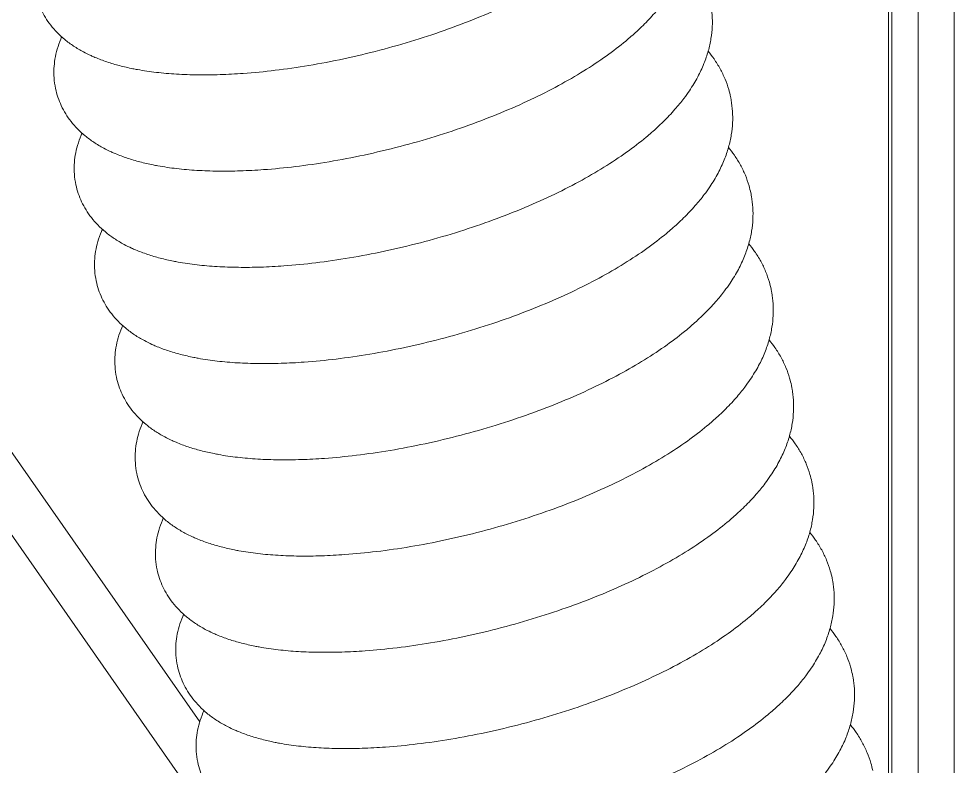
# Model space of a CAD drawing. Header units: millimetres. Extents: x 28932 to 35892, y -771 to 3945.
# Drawn here: x 34054.15 to 34076.34, y 2372.42 to 2390.15 of the extents above; entities that cross this region are included whole.
import ezdxf

# ---------------------------------------------------------------- set-up
doc = ezdxf.new("R2010")
doc.units = ezdxf.units.MM
doc.linetypes.add('K5LT_BASIC', pattern=[0])
doc.linetypes.add('K5LT_THIN', pattern=[0])
doc.layers.add('Системный слой (1)', color=7, linetype='Continuous', true_color=0x909090)

msp = doc.modelspace()

# ---------------------------------------------------------------- linework, layer by layer
at = {"layer": 'Системный слой (1)', "color": 5, "linetype": 'K5LT_BASIC', "lineweight": 20, "true_color": 0x0000ff}
for p, q in [((33965.606, 2506.35), (34058.444, 2373.479)), ((34074.78, 2370.408), (34074.78, 2413.572))]:
    msp.add_line(p, q, dxfattribs=at)
at = {"layer": 'Системный слой (1)', "color": 7, "linetype": 'K5LT_THIN', "lineweight": 5}
for p, q in [((34058.862, 2370.921), (33965.606, 2504.389)), ((34076.343, 2413.805), (34076.343, 2363.153)), ((34074.864, 2413.584), (34074.864, 2370.147)), ((34075.489, 2413.678), (34075.489, 2366.333))]:
    msp.add_line(p, q, dxfattribs=at)
at = {"layer": 'Системный слой (1)', "color": 5, "linetype": 'K5LT_BASIC', "lineweight": 20, "true_color": 0x0000ff}
for points, knots in [([(34054.542, 2390.778), (34054.557, 2390.708), (34054.576, 2390.638), (34054.621, 2390.502), (34054.648, 2390.436), (34054.71, 2390.305), (34054.744, 2390.241), (34054.821, 2390.116), (34054.864, 2390.055), (34054.958, 2389.935), (34055.009, 2389.877), (34055.119, 2389.764), (34055.179, 2389.709), (34055.309, 2389.601), (34055.38, 2389.549), (34055.528, 2389.451), (34055.605, 2389.405), (34055.744, 2389.331), (34055.804, 2389.301), (34055.895, 2389.26), (34055.926, 2389.246), (34056.05, 2389.194), (34056.145, 2389.158), (34056.34, 2389.093), (34056.44, 2389.063), (34056.645, 2389.01), (34056.75, 2388.986), (34056.893, 2388.957), (34056.929, 2388.951), (34057.111, 2388.918), (34057.261, 2388.896), (34057.57, 2388.86), (34057.729, 2388.846), (34058.057, 2388.826), (34058.225, 2388.82), (34058.57, 2388.816), (34058.746, 2388.818), (34059.106, 2388.83), (34059.29, 2388.84), (34059.724, 2388.871), (34059.976, 2388.895), (34060.495, 2388.958), (34060.761, 2388.996), (34061.306, 2389.087), (34061.583, 2389.14), (34062.146, 2389.261), (34062.431, 2389.329), (34062.993, 2389.476), (34063.27, 2389.555), (34063.815, 2389.723), (34064.082, 2389.812), (34064.602, 2390), (34064.856, 2390.097), (34065.347, 2390.301), (34065.585, 2390.406), (34066.042, 2390.622), (34066.261, 2390.733), (34066.679, 2390.959), (34066.879, 2391.074), (34067.255, 2391.307), (34067.433, 2391.425), (34067.765, 2391.662), (34067.921, 2391.781), (34068.157, 2391.978), (34068.244, 2392.054), (34068.379, 2392.178), (34068.429, 2392.225), (34068.575, 2392.369), (34068.667, 2392.466), (34068.829, 2392.651), (34068.9, 2392.738), (34069.011, 2392.886), (34069.054, 2392.946), (34069.167, 2393.114), (34069.233, 2393.223), (34069.348, 2393.437), (34069.397, 2393.542), (34069.48, 2393.748), (34069.514, 2393.849), (34069.57, 2394.048), (34069.592, 2394.145), (34069.623, 2394.337), (34069.633, 2394.432), (34069.642, 2394.618), (34069.642, 2394.709), (34069.631, 2394.889), (34069.62, 2394.978), (34069.6, 2395.093), (34069.595, 2395.119), (34069.589, 2395.146)], [0, 0, 0, 0, 1.967536, 1.967536, 3.951759, 3.951759, 5.982309, 5.982309, 8.092566, 8.092566, 10.321001, 10.321001, 12.712997, 12.712997, 15.321763, 15.321763, 18.049158, 18.049158, 20.062766, 20.062766, 21.067336, 21.067336, 24.083439, 24.083439, 27.09809, 27.09809, 30.112742, 30.112742, 31.116164, 31.116164, 35.133216, 35.133216, 39.14967, 39.14967, 43.165766, 43.165766, 47.181862, 47.181862, 51.197959, 51.197959, 56.492161, 56.492161, 61.905907, 61.905907, 67.433775, 67.433775, 73.062992, 73.062992, 78.582969, 78.582969, 84.00683, 84.00683, 89.33932, 89.33932, 94.578481, 94.578481, 99.715825, 99.715825, 104.735444, 104.735444, 109.612366, 109.612366, 114.311198, 114.311198, 117.196707, 117.196707, 118.954449, 118.954449, 122.469933, 122.469933, 125.488743, 125.488743, 127.515813, 127.515813, 131.05052, 131.05052, 134.294454, 134.294454, 137.289611, 137.289611, 140.085676, 140.085676, 142.73081, 142.73081, 145.270362, 145.270362, 147.745453, 147.745453, 148.499991, 148.499991, 148.499991, 148.499991]), ([(34055.024, 2388.495), (34055.039, 2388.425), (34055.058, 2388.356), (34055.103, 2388.22), (34055.13, 2388.153), (34055.191, 2388.023), (34055.226, 2387.959), (34055.303, 2387.833), (34055.346, 2387.772), (34055.439, 2387.653), (34055.49, 2387.595), (34055.601, 2387.481), (34055.661, 2387.426), (34055.791, 2387.319), (34055.862, 2387.267), (34056.009, 2387.169), (34056.087, 2387.123), (34056.226, 2387.049), (34056.286, 2387.019), (34056.377, 2386.977), (34056.408, 2386.964), (34056.532, 2386.911), (34056.627, 2386.876), (34056.822, 2386.811), (34056.922, 2386.781), (34057.127, 2386.728), (34057.232, 2386.704), (34057.375, 2386.675), (34057.411, 2386.668), (34057.593, 2386.635), (34057.743, 2386.613), (34058.052, 2386.577), (34058.211, 2386.564), (34058.539, 2386.544), (34058.707, 2386.538), (34059.051, 2386.534), (34059.228, 2386.536), (34059.588, 2386.548), (34059.772, 2386.557), (34060.206, 2386.589), (34060.458, 2386.613), (34060.977, 2386.675), (34061.243, 2386.714), (34061.787, 2386.805), (34062.065, 2386.858), (34062.628, 2386.979), (34062.913, 2387.046), (34063.475, 2387.193), (34063.752, 2387.272), (34064.296, 2387.441), (34064.563, 2387.53), (34065.084, 2387.717), (34065.337, 2387.815), (34065.829, 2388.018), (34066.066, 2388.123), (34066.523, 2388.34), (34066.743, 2388.45), (34067.161, 2388.677), (34067.361, 2388.792), (34067.737, 2389.025), (34067.915, 2389.143), (34068.247, 2389.38), (34068.402, 2389.499), (34068.639, 2389.696), (34068.726, 2389.772), (34068.861, 2389.896), (34068.911, 2389.943), (34069.056, 2390.087), (34069.149, 2390.184), (34069.31, 2390.369), (34069.381, 2390.456), (34069.493, 2390.604), (34069.536, 2390.664), (34069.649, 2390.831), (34069.715, 2390.94), (34069.829, 2391.155), (34069.879, 2391.26), (34069.962, 2391.466), (34069.996, 2391.567), (34070.052, 2391.766), (34070.074, 2391.863), (34070.105, 2392.055), (34070.115, 2392.149), (34070.124, 2392.335), (34070.124, 2392.427), (34070.113, 2392.607), (34070.102, 2392.696), (34070.082, 2392.81), (34070.077, 2392.837), (34070.071, 2392.864)], [0, 0, 0, 0, 1.967536, 1.967536, 3.951759, 3.951759, 5.982309, 5.982309, 8.092566, 8.092566, 10.321001, 10.321001, 12.712997, 12.712997, 15.321763, 15.321763, 18.049158, 18.049158, 20.062766, 20.062766, 21.067336, 21.067336, 24.083439, 24.083439, 27.09809, 27.09809, 30.112742, 30.112742, 31.116164, 31.116164, 35.133216, 35.133216, 39.14967, 39.14967, 43.165766, 43.165766, 47.181862, 47.181862, 51.197959, 51.197959, 56.492161, 56.492161, 61.905907, 61.905907, 67.433775, 67.433775, 73.062992, 73.062992, 78.582969, 78.582969, 84.00683, 84.00683, 89.33932, 89.33932, 94.578481, 94.578481, 99.715825, 99.715825, 104.735444, 104.735444, 109.612366, 109.612366, 114.311198, 114.311198, 117.196707, 117.196707, 118.954449, 118.954449, 122.469933, 122.469933, 125.488743, 125.488743, 127.515813, 127.515813, 131.05052, 131.05052, 134.294454, 134.294454, 137.289611, 137.289611, 140.085676, 140.085676, 142.73081, 142.73081, 145.270362, 145.270362, 147.745453, 147.745453, 148.499991, 148.499991, 148.499991, 148.499991]), ([(34055.506, 2386.213), (34055.521, 2386.143), (34055.539, 2386.074), (34055.585, 2385.938), (34055.612, 2385.871), (34055.673, 2385.74), (34055.708, 2385.676), (34055.785, 2385.551), (34055.828, 2385.49), (34055.921, 2385.371), (34055.972, 2385.313), (34056.083, 2385.199), (34056.143, 2385.144), (34056.273, 2385.037), (34056.343, 2384.985), (34056.491, 2384.887), (34056.569, 2384.841), (34056.708, 2384.766), (34056.768, 2384.737), (34056.859, 2384.695), (34056.89, 2384.682), (34057.014, 2384.629), (34057.109, 2384.594), (34057.304, 2384.528), (34057.404, 2384.499), (34057.608, 2384.445), (34057.713, 2384.421), (34057.857, 2384.393), (34057.893, 2384.386), (34058.074, 2384.353), (34058.224, 2384.331), (34058.534, 2384.295), (34058.693, 2384.281), (34059.02, 2384.262), (34059.189, 2384.256), (34059.533, 2384.252), (34059.71, 2384.254), (34060.07, 2384.265), (34060.254, 2384.275), (34060.688, 2384.306), (34060.94, 2384.331), (34061.458, 2384.393), (34061.725, 2384.432), (34062.269, 2384.523), (34062.547, 2384.576), (34063.11, 2384.696), (34063.395, 2384.764), (34063.957, 2384.911), (34064.234, 2384.99), (34064.778, 2385.159), (34065.045, 2385.248), (34065.566, 2385.435), (34065.819, 2385.533), (34066.31, 2385.736), (34066.548, 2385.841), (34067.005, 2386.057), (34067.225, 2386.168), (34067.643, 2386.394), (34067.842, 2386.51), (34068.219, 2386.743), (34068.397, 2386.861), (34068.729, 2387.098), (34068.884, 2387.217), (34069.121, 2387.414), (34069.208, 2387.49), (34069.343, 2387.614), (34069.393, 2387.661), (34069.538, 2387.804), (34069.63, 2387.902), (34069.792, 2388.087), (34069.863, 2388.173), (34069.975, 2388.321), (34070.018, 2388.382), (34070.131, 2388.549), (34070.197, 2388.658), (34070.311, 2388.872), (34070.361, 2388.977), (34070.443, 2389.184), (34070.478, 2389.285), (34070.534, 2389.483), (34070.555, 2389.581), (34070.587, 2389.773), (34070.597, 2389.867), (34070.606, 2390.053), (34070.606, 2390.144), (34070.594, 2390.325), (34070.584, 2390.413), (34070.564, 2390.528), (34070.559, 2390.555), (34070.553, 2390.582)], [0, 0, 0, 0, 1.967536, 1.967536, 3.951759, 3.951759, 5.982309, 5.982309, 8.092566, 8.092566, 10.321001, 10.321001, 12.712997, 12.712997, 15.321763, 15.321763, 18.049158, 18.049158, 20.062766, 20.062766, 21.067336, 21.067336, 24.083439, 24.083439, 27.09809, 27.09809, 30.112742, 30.112742, 31.116164, 31.116164, 35.133216, 35.133216, 39.14967, 39.14967, 43.165766, 43.165766, 47.181862, 47.181862, 51.197959, 51.197959, 56.492161, 56.492161, 61.905907, 61.905907, 67.433775, 67.433775, 73.062992, 73.062992, 78.582969, 78.582969, 84.00683, 84.00683, 89.33932, 89.33932, 94.578481, 94.578481, 99.715825, 99.715825, 104.735444, 104.735444, 109.612366, 109.612366, 114.311198, 114.311198, 117.196707, 117.196707, 118.954449, 118.954449, 122.469933, 122.469933, 125.488743, 125.488743, 127.515813, 127.515813, 131.05052, 131.05052, 134.294454, 134.294454, 137.289611, 137.289611, 140.085676, 140.085676, 142.73081, 142.73081, 145.270362, 145.270362, 147.745453, 147.745453, 148.499991, 148.499991, 148.499991, 148.499991]), ([(34055.171, 2389.718), (34055.163, 2389.702), (34055.156, 2389.685), (34055.116, 2389.591), (34055.087, 2389.511), (34055.041, 2389.352), (34055.023, 2389.274), (34054.998, 2389.12), (34054.99, 2389.044), (34054.983, 2388.894), (34054.983, 2388.821), (34054.995, 2388.662), (34055.006, 2388.578), (34055.024, 2388.495)], [113.028104, 113.028104, 113.028104, 113.028104, 113.563942, 113.563942, 116.035471, 116.035471, 118.309802, 118.309802, 120.445349, 120.445349, 122.488855, 122.488855, 124.819538, 124.819538, 124.819538, 124.819538]), ([(34071.035, 2388.299), (34071.023, 2388.357), (34071.008, 2388.414), (34070.967, 2388.555), (34070.938, 2388.639), (34070.87, 2388.803), (34070.832, 2388.884), (34070.744, 2389.043), (34070.696, 2389.121), (34070.6, 2389.259), (34070.553, 2389.32), (34070.505, 2389.379)], [0, 0, 0, 0, 1.631874, 1.631874, 4.079684, 4.079684, 6.571743, 6.571743, 9.139774, 9.139774, 11.287901, 11.287901, 11.287901, 11.287901]), ([(34055.988, 2383.931), (34056.002, 2383.861), (34056.021, 2383.792), (34056.067, 2383.656), (34056.094, 2383.589), (34056.155, 2383.458), (34056.19, 2383.394), (34056.267, 2383.269), (34056.31, 2383.208), (34056.403, 2383.088), (34056.454, 2383.03), (34056.565, 2382.917), (34056.625, 2382.862), (34056.755, 2382.754), (34056.825, 2382.703), (34056.973, 2382.604), (34057.051, 2382.558), (34057.19, 2382.484), (34057.249, 2382.455), (34057.341, 2382.413), (34057.372, 2382.399), (34057.495, 2382.347), (34057.59, 2382.311), (34057.786, 2382.246), (34057.885, 2382.217), (34058.09, 2382.163), (34058.195, 2382.139), (34058.338, 2382.111), (34058.374, 2382.104), (34058.556, 2382.071), (34058.706, 2382.049), (34059.016, 2382.013), (34059.175, 2381.999), (34059.502, 2381.979), (34059.67, 2381.974), (34060.015, 2381.97), (34060.191, 2381.972), (34060.552, 2381.983), (34060.736, 2381.993), (34061.169, 2382.024), (34061.422, 2382.048), (34061.94, 2382.111), (34062.207, 2382.149), (34062.751, 2382.241), (34063.029, 2382.294), (34063.591, 2382.414), (34063.876, 2382.482), (34064.438, 2382.629), (34064.716, 2382.708), (34065.26, 2382.876), (34065.527, 2382.966), (34066.047, 2383.153), (34066.301, 2383.251), (34066.792, 2383.454), (34067.03, 2383.559), (34067.487, 2383.775), (34067.706, 2383.886), (34068.125, 2384.112), (34068.324, 2384.227), (34068.701, 2384.46), (34068.879, 2384.578), (34069.211, 2384.816), (34069.366, 2384.935), (34069.603, 2385.131), (34069.69, 2385.207), (34069.825, 2385.331), (34069.874, 2385.379), (34070.02, 2385.522), (34070.112, 2385.619), (34070.274, 2385.804), (34070.345, 2385.891), (34070.457, 2386.039), (34070.5, 2386.099), (34070.613, 2386.267), (34070.679, 2386.376), (34070.793, 2386.59), (34070.842, 2386.695), (34070.925, 2386.901), (34070.96, 2387.002), (34071.015, 2387.201), (34071.037, 2387.299), (34071.068, 2387.491), (34071.079, 2387.585), (34071.088, 2387.771), (34071.087, 2387.862), (34071.076, 2388.042), (34071.066, 2388.131), (34071.046, 2388.246), (34071.04, 2388.273), (34071.035, 2388.299)], [0, 0, 0, 0, 1.967536, 1.967536, 3.951759, 3.951759, 5.982309, 5.982309, 8.092566, 8.092566, 10.321001, 10.321001, 12.712997, 12.712997, 15.321763, 15.321763, 18.049158, 18.049158, 20.062766, 20.062766, 21.067336, 21.067336, 24.083439, 24.083439, 27.09809, 27.09809, 30.112742, 30.112742, 31.116164, 31.116164, 35.133216, 35.133216, 39.14967, 39.14967, 43.165766, 43.165766, 47.181862, 47.181862, 51.197959, 51.197959, 56.492161, 56.492161, 61.905907, 61.905907, 67.433775, 67.433775, 73.062992, 73.062992, 78.582969, 78.582969, 84.00683, 84.00683, 89.33932, 89.33932, 94.578481, 94.578481, 99.715825, 99.715825, 104.735444, 104.735444, 109.612366, 109.612366, 114.311198, 114.311198, 117.196707, 117.196707, 118.954449, 118.954449, 122.469933, 122.469933, 125.488743, 125.488743, 127.515813, 127.515813, 131.05052, 131.05052, 134.294454, 134.294454, 137.289611, 137.289611, 140.085676, 140.085676, 142.73081, 142.73081, 145.270362, 145.270362, 147.745453, 147.745453, 148.499991, 148.499991, 148.499991, 148.499991]), ([(34055.652, 2387.436), (34055.645, 2387.419), (34055.638, 2387.403), (34055.598, 2387.308), (34055.569, 2387.228), (34055.523, 2387.07), (34055.505, 2386.992), (34055.48, 2386.838), (34055.471, 2386.762), (34055.464, 2386.612), (34055.465, 2386.538), (34055.477, 2386.38), (34055.488, 2386.296), (34055.506, 2386.213)], [113.028104, 113.028104, 113.028104, 113.028104, 113.563942, 113.563942, 116.035471, 116.035471, 118.309802, 118.309802, 120.445349, 120.445349, 122.488855, 122.488855, 124.819538, 124.819538, 124.819538, 124.819538]), ([(34071.517, 2386.017), (34071.504, 2386.075), (34071.49, 2386.132), (34071.449, 2386.273), (34071.42, 2386.356), (34071.352, 2386.521), (34071.313, 2386.601), (34071.226, 2386.761), (34071.178, 2386.839), (34071.082, 2386.977), (34071.035, 2387.038), (34070.986, 2387.097)], [0, 0, 0, 0, 1.631874, 1.631874, 4.079684, 4.079684, 6.571743, 6.571743, 9.139774, 9.139774, 11.287901, 11.287901, 11.287901, 11.287901]), ([(34056.469, 2381.648), (34056.484, 2381.578), (34056.503, 2381.509), (34056.549, 2381.373), (34056.575, 2381.307), (34056.637, 2381.176), (34056.672, 2381.112), (34056.749, 2380.987), (34056.791, 2380.925), (34056.885, 2380.806), (34056.936, 2380.748), (34057.046, 2380.635), (34057.107, 2380.58), (34057.237, 2380.472), (34057.307, 2380.42), (34057.455, 2380.322), (34057.533, 2380.276), (34057.671, 2380.202), (34057.731, 2380.172), (34057.823, 2380.131), (34057.853, 2380.117), (34057.977, 2380.065), (34058.072, 2380.029), (34058.267, 2379.964), (34058.367, 2379.934), (34058.572, 2379.881), (34058.677, 2379.857), (34058.82, 2379.828), (34058.856, 2379.821), (34059.038, 2379.788), (34059.188, 2379.766), (34059.497, 2379.731), (34059.657, 2379.717), (34059.984, 2379.697), (34060.152, 2379.691), (34060.497, 2379.687), (34060.673, 2379.689), (34061.034, 2379.701), (34061.218, 2379.71), (34061.651, 2379.742), (34061.903, 2379.766), (34062.422, 2379.829), (34062.689, 2379.867), (34063.233, 2379.958), (34063.511, 2380.011), (34064.073, 2380.132), (34064.358, 2380.2), (34064.92, 2380.347), (34065.198, 2380.426), (34065.742, 2380.594), (34066.009, 2380.683), (34066.529, 2380.871), (34066.783, 2380.968), (34067.274, 2381.171), (34067.512, 2381.277), (34067.969, 2381.493), (34068.188, 2381.604), (34068.607, 2381.83), (34068.806, 2381.945), (34069.183, 2382.178), (34069.36, 2382.296), (34069.693, 2382.533), (34069.848, 2382.652), (34070.085, 2382.849), (34070.172, 2382.925), (34070.306, 2383.049), (34070.356, 2383.096), (34070.502, 2383.24), (34070.594, 2383.337), (34070.756, 2383.522), (34070.827, 2383.609), (34070.939, 2383.757), (34070.982, 2383.817), (34071.095, 2383.985), (34071.161, 2384.094), (34071.275, 2384.308), (34071.324, 2384.413), (34071.407, 2384.619), (34071.442, 2384.72), (34071.497, 2384.919), (34071.519, 2385.016), (34071.55, 2385.208), (34071.56, 2385.303), (34071.57, 2385.488), (34071.569, 2385.58), (34071.558, 2385.76), (34071.547, 2385.849), (34071.527, 2385.964), (34071.522, 2385.99), (34071.517, 2386.017)], [0, 0, 0, 0, 1.967536, 1.967536, 3.951759, 3.951759, 5.982309, 5.982309, 8.092566, 8.092566, 10.321001, 10.321001, 12.712997, 12.712997, 15.321763, 15.321763, 18.049158, 18.049158, 20.062766, 20.062766, 21.067336, 21.067336, 24.083439, 24.083439, 27.09809, 27.09809, 30.112742, 30.112742, 31.116164, 31.116164, 35.133216, 35.133216, 39.14967, 39.14967, 43.165766, 43.165766, 47.181862, 47.181862, 51.197959, 51.197959, 56.492161, 56.492161, 61.905907, 61.905907, 67.433775, 67.433775, 73.062992, 73.062992, 78.582969, 78.582969, 84.00683, 84.00683, 89.33932, 89.33932, 94.578481, 94.578481, 99.715825, 99.715825, 104.735444, 104.735444, 109.612366, 109.612366, 114.311198, 114.311198, 117.196707, 117.196707, 118.954449, 118.954449, 122.469933, 122.469933, 125.488743, 125.488743, 127.515813, 127.515813, 131.05052, 131.05052, 134.294454, 134.294454, 137.289611, 137.289611, 140.085676, 140.085676, 142.73081, 142.73081, 145.270362, 145.270362, 147.745453, 147.745453, 148.499991, 148.499991, 148.499991, 148.499991]), ([(34056.134, 2385.154), (34056.127, 2385.137), (34056.119, 2385.12), (34056.08, 2385.026), (34056.051, 2384.946), (34056.005, 2384.788), (34055.987, 2384.71), (34055.961, 2384.556), (34055.953, 2384.48), (34055.946, 2384.33), (34055.947, 2384.256), (34055.958, 2384.098), (34055.97, 2384.014), (34055.988, 2383.931)], [113.028104, 113.028104, 113.028104, 113.028104, 113.563942, 113.563942, 116.035471, 116.035471, 118.309802, 118.309802, 120.445349, 120.445349, 122.488855, 122.488855, 124.819538, 124.819538, 124.819538, 124.819538]), ([(34071.998, 2383.735), (34071.986, 2383.792), (34071.972, 2383.849), (34071.931, 2383.991), (34071.902, 2384.074), (34071.834, 2384.238), (34071.795, 2384.319), (34071.708, 2384.478), (34071.66, 2384.557), (34071.563, 2384.695), (34071.517, 2384.756), (34071.468, 2384.815)], [0, 0, 0, 0, 1.631874, 1.631874, 4.079684, 4.079684, 6.571743, 6.571743, 9.139774, 9.139774, 11.287901, 11.287901, 11.287901, 11.287901]), ([(34056.951, 2379.366), (34056.966, 2379.296), (34056.985, 2379.227), (34057.03, 2379.091), (34057.057, 2379.024), (34057.119, 2378.894), (34057.153, 2378.83), (34057.23, 2378.704), (34057.273, 2378.643), (34057.367, 2378.524), (34057.418, 2378.466), (34057.528, 2378.352), (34057.588, 2378.297), (34057.718, 2378.19), (34057.789, 2378.138), (34057.937, 2378.04), (34058.014, 2377.994), (34058.153, 2377.92), (34058.213, 2377.89), (34058.304, 2377.848), (34058.335, 2377.835), (34058.459, 2377.782), (34058.554, 2377.747), (34058.749, 2377.682), (34058.849, 2377.652), (34059.054, 2377.599), (34059.159, 2377.575), (34059.302, 2377.546), (34059.338, 2377.539), (34059.52, 2377.506), (34059.67, 2377.484), (34059.979, 2377.448), (34060.138, 2377.435), (34060.466, 2377.415), (34060.634, 2377.409), (34060.979, 2377.405), (34061.155, 2377.407), (34061.515, 2377.419), (34061.699, 2377.428), (34062.133, 2377.459), (34062.385, 2377.484), (34062.904, 2377.546), (34063.17, 2377.585), (34063.715, 2377.676), (34063.992, 2377.729), (34064.555, 2377.85), (34064.84, 2377.917), (34065.402, 2378.064), (34065.679, 2378.143), (34066.224, 2378.312), (34066.491, 2378.401), (34067.011, 2378.588), (34067.265, 2378.686), (34067.756, 2378.889), (34067.994, 2378.994), (34068.45, 2379.21), (34068.67, 2379.321), (34069.088, 2379.548), (34069.288, 2379.663), (34069.664, 2379.896), (34069.842, 2380.014), (34070.174, 2380.251), (34070.33, 2380.37), (34070.566, 2380.567), (34070.653, 2380.643), (34070.788, 2380.767), (34070.838, 2380.814), (34070.984, 2380.958), (34071.076, 2381.055), (34071.238, 2381.24), (34071.309, 2381.327), (34071.42, 2381.475), (34071.463, 2381.535), (34071.576, 2381.702), (34071.642, 2381.811), (34071.757, 2382.026), (34071.806, 2382.131), (34071.889, 2382.337), (34071.923, 2382.438), (34071.979, 2382.636), (34072.001, 2382.734), (34072.032, 2382.926), (34072.042, 2383.02), (34072.051, 2383.206), (34072.051, 2383.298), (34072.04, 2383.478), (34072.029, 2383.567), (34072.009, 2383.681), (34072.004, 2383.708), (34071.998, 2383.735)], [0, 0, 0, 0, 1.967536, 1.967536, 3.951759, 3.951759, 5.982309, 5.982309, 8.092566, 8.092566, 10.321001, 10.321001, 12.712997, 12.712997, 15.321763, 15.321763, 18.049158, 18.049158, 20.062766, 20.062766, 21.067336, 21.067336, 24.083439, 24.083439, 27.09809, 27.09809, 30.112742, 30.112742, 31.116164, 31.116164, 35.133216, 35.133216, 39.14967, 39.14967, 43.165766, 43.165766, 47.181862, 47.181862, 51.197959, 51.197959, 56.492161, 56.492161, 61.905907, 61.905907, 67.433775, 67.433775, 73.062992, 73.062992, 78.582969, 78.582969, 84.00683, 84.00683, 89.33932, 89.33932, 94.578481, 94.578481, 99.715825, 99.715825, 104.735444, 104.735444, 109.612366, 109.612366, 114.311198, 114.311198, 117.196707, 117.196707, 118.954449, 118.954449, 122.469933, 122.469933, 125.488743, 125.488743, 127.515813, 127.515813, 131.05052, 131.05052, 134.294454, 134.294454, 137.289611, 137.289611, 140.085676, 140.085676, 142.73081, 142.73081, 145.270362, 145.270362, 147.745453, 147.745453, 148.499991, 148.499991, 148.499991, 148.499991]), ([(34056.616, 2382.871), (34056.609, 2382.855), (34056.601, 2382.838), (34056.561, 2382.744), (34056.533, 2382.664), (34056.487, 2382.505), (34056.469, 2382.427), (34056.443, 2382.273), (34056.435, 2382.198), (34056.428, 2382.048), (34056.429, 2381.974), (34056.44, 2381.816), (34056.452, 2381.731), (34056.469, 2381.648)], [113.028104, 113.028104, 113.028104, 113.028104, 113.563942, 113.563942, 116.035471, 116.035471, 118.309802, 118.309802, 120.445349, 120.445349, 122.488855, 122.488855, 124.819538, 124.819538, 124.819538, 124.819538]), ([(34072.48, 2381.452), (34072.468, 2381.51), (34072.454, 2381.567), (34072.413, 2381.708), (34072.384, 2381.792), (34072.316, 2381.956), (34072.277, 2382.037), (34072.19, 2382.196), (34072.141, 2382.274), (34072.045, 2382.413), (34071.999, 2382.474), (34071.95, 2382.533)], [0, 0, 0, 0, 1.631874, 1.631874, 4.079684, 4.079684, 6.571743, 6.571743, 9.139774, 9.139774, 11.287901, 11.287901, 11.287901, 11.287901]), ([(34057.433, 2377.084), (34057.448, 2377.014), (34057.467, 2376.945), (34057.512, 2376.809), (34057.539, 2376.742), (34057.6, 2376.611), (34057.635, 2376.547), (34057.712, 2376.422), (34057.755, 2376.361), (34057.848, 2376.241), (34057.899, 2376.183), (34058.01, 2376.07), (34058.07, 2376.015), (34058.2, 2375.908), (34058.271, 2375.856), (34058.418, 2375.758), (34058.496, 2375.711), (34058.635, 2375.637), (34058.695, 2375.608), (34058.786, 2375.566), (34058.817, 2375.553), (34058.941, 2375.5), (34059.036, 2375.464), (34059.231, 2375.399), (34059.331, 2375.37), (34059.536, 2375.316), (34059.641, 2375.292), (34059.784, 2375.264), (34059.82, 2375.257), (34060.002, 2375.224), (34060.152, 2375.202), (34060.461, 2375.166), (34060.62, 2375.152), (34060.948, 2375.133), (34061.116, 2375.127), (34061.46, 2375.123), (34061.637, 2375.125), (34061.997, 2375.136), (34062.181, 2375.146), (34062.615, 2375.177), (34062.867, 2375.202), (34063.386, 2375.264), (34063.652, 2375.303), (34064.196, 2375.394), (34064.474, 2375.447), (34065.037, 2375.567), (34065.322, 2375.635), (34065.884, 2375.782), (34066.161, 2375.861), (34066.705, 2376.03), (34066.972, 2376.119), (34067.493, 2376.306), (34067.746, 2376.404), (34068.238, 2376.607), (34068.475, 2376.712), (34068.932, 2376.928), (34069.152, 2377.039), (34069.57, 2377.265), (34069.77, 2377.38), (34070.146, 2377.614), (34070.324, 2377.732), (34070.656, 2377.969), (34070.811, 2378.088), (34071.048, 2378.285), (34071.135, 2378.36), (34071.27, 2378.484), (34071.32, 2378.532), (34071.465, 2378.675), (34071.558, 2378.773), (34071.719, 2378.957), (34071.79, 2379.044), (34071.902, 2379.192), (34071.945, 2379.253), (34072.058, 2379.42), (34072.124, 2379.529), (34072.238, 2379.743), (34072.288, 2379.848), (34072.371, 2380.054), (34072.405, 2380.155), (34072.461, 2380.354), (34072.483, 2380.452), (34072.514, 2380.644), (34072.524, 2380.738), (34072.533, 2380.924), (34072.533, 2381.015), (34072.522, 2381.196), (34072.511, 2381.284), (34072.491, 2381.399), (34072.486, 2381.426), (34072.48, 2381.452)], [0, 0, 0, 0, 1.967536, 1.967536, 3.951759, 3.951759, 5.982309, 5.982309, 8.092566, 8.092566, 10.321001, 10.321001, 12.712997, 12.712997, 15.321763, 15.321763, 18.049158, 18.049158, 20.062766, 20.062766, 21.067336, 21.067336, 24.083439, 24.083439, 27.09809, 27.09809, 30.112742, 30.112742, 31.116164, 31.116164, 35.133216, 35.133216, 39.14967, 39.14967, 43.165766, 43.165766, 47.181862, 47.181862, 51.197959, 51.197959, 56.492161, 56.492161, 61.905907, 61.905907, 67.433775, 67.433775, 73.062992, 73.062992, 78.582969, 78.582969, 84.00683, 84.00683, 89.33932, 89.33932, 94.578481, 94.578481, 99.715825, 99.715825, 104.735444, 104.735444, 109.612366, 109.612366, 114.311198, 114.311198, 117.196707, 117.196707, 118.954449, 118.954449, 122.469933, 122.469933, 125.488743, 125.488743, 127.515813, 127.515813, 131.05052, 131.05052, 134.294454, 134.294454, 137.289611, 137.289611, 140.085676, 140.085676, 142.73081, 142.73081, 145.270362, 145.270362, 147.745453, 147.745453, 148.499991, 148.499991, 148.499991, 148.499991]), ([(34057.098, 2380.589), (34057.09, 2380.573), (34057.083, 2380.556), (34057.043, 2380.462), (34057.014, 2380.381), (34056.968, 2380.223), (34056.95, 2380.145), (34056.925, 2379.991), (34056.917, 2379.915), (34056.91, 2379.765), (34056.911, 2379.691), (34056.922, 2379.533), (34056.934, 2379.449), (34056.951, 2379.366)], [113.028104, 113.028104, 113.028104, 113.028104, 113.563942, 113.563942, 116.035471, 116.035471, 118.309802, 118.309802, 120.445349, 120.445349, 122.488855, 122.488855, 124.819538, 124.819538, 124.819538, 124.819538]), ([(34072.962, 2379.17), (34072.95, 2379.228), (34072.936, 2379.285), (34072.895, 2379.426), (34072.865, 2379.51), (34072.797, 2379.674), (34072.759, 2379.755), (34072.672, 2379.914), (34072.623, 2379.992), (34072.527, 2380.13), (34072.481, 2380.191), (34072.432, 2380.25)], [0, 0, 0, 0, 1.631874, 1.631874, 4.079684, 4.079684, 6.571743, 6.571743, 9.139774, 9.139774, 11.287901, 11.287901, 11.287901, 11.287901]), ([(34057.915, 2374.802), (34057.93, 2374.732), (34057.948, 2374.662), (34057.994, 2374.527), (34058.021, 2374.46), (34058.082, 2374.329), (34058.117, 2374.265), (34058.194, 2374.14), (34058.237, 2374.079), (34058.33, 2373.959), (34058.381, 2373.901), (34058.492, 2373.788), (34058.552, 2373.733), (34058.682, 2373.625), (34058.752, 2373.574), (34058.9, 2373.475), (34058.978, 2373.429), (34059.117, 2373.355), (34059.177, 2373.325), (34059.268, 2373.284), (34059.299, 2373.27), (34059.423, 2373.218), (34059.518, 2373.182), (34059.713, 2373.117), (34059.813, 2373.088), (34060.017, 2373.034), (34060.122, 2373.01), (34060.266, 2372.982), (34060.302, 2372.975), (34060.483, 2372.942), (34060.633, 2372.92), (34060.943, 2372.884), (34061.102, 2372.87), (34061.429, 2372.85), (34061.598, 2372.844), (34061.942, 2372.841), (34062.119, 2372.842), (34062.479, 2372.854), (34062.663, 2372.864), (34063.097, 2372.895), (34063.349, 2372.919), (34063.867, 2372.982), (34064.134, 2373.02), (34064.678, 2373.112), (34064.956, 2373.165), (34065.519, 2373.285), (34065.803, 2373.353), (34066.366, 2373.5), (34066.643, 2373.579), (34067.187, 2373.747), (34067.454, 2373.837), (34067.975, 2374.024), (34068.228, 2374.122), (34068.719, 2374.325), (34068.957, 2374.43), (34069.414, 2374.646), (34069.634, 2374.757), (34070.052, 2374.983), (34070.251, 2375.098), (34070.628, 2375.331), (34070.806, 2375.449), (34071.138, 2375.686), (34071.293, 2375.806), (34071.53, 2376.002), (34071.617, 2376.078), (34071.752, 2376.202), (34071.802, 2376.25), (34071.947, 2376.393), (34072.039, 2376.49), (34072.201, 2376.675), (34072.272, 2376.762), (34072.384, 2376.91), (34072.427, 2376.97), (34072.54, 2377.138), (34072.606, 2377.247), (34072.72, 2377.461), (34072.77, 2377.566), (34072.852, 2377.772), (34072.887, 2377.873), (34072.943, 2378.072), (34072.964, 2378.169), (34072.996, 2378.361), (34073.006, 2378.456), (34073.015, 2378.642), (34073.015, 2378.733), (34073.003, 2378.913), (34072.993, 2379.002), (34072.973, 2379.117), (34072.968, 2379.144), (34072.962, 2379.17)], [0, 0, 0, 0, 1.967536, 1.967536, 3.951759, 3.951759, 5.982309, 5.982309, 8.092566, 8.092566, 10.321001, 10.321001, 12.712997, 12.712997, 15.321763, 15.321763, 18.049158, 18.049158, 20.062766, 20.062766, 21.067336, 21.067336, 24.083439, 24.083439, 27.09809, 27.09809, 30.112742, 30.112742, 31.116164, 31.116164, 35.133216, 35.133216, 39.14967, 39.14967, 43.165766, 43.165766, 47.181862, 47.181862, 51.197959, 51.197959, 56.492161, 56.492161, 61.905907, 61.905907, 67.433775, 67.433775, 73.062992, 73.062992, 78.582969, 78.582969, 84.00683, 84.00683, 89.33932, 89.33932, 94.578481, 94.578481, 99.715825, 99.715825, 104.735444, 104.735444, 109.612366, 109.612366, 114.311198, 114.311198, 117.196707, 117.196707, 118.954449, 118.954449, 122.469933, 122.469933, 125.488743, 125.488743, 127.515813, 127.515813, 131.05052, 131.05052, 134.294454, 134.294454, 137.289611, 137.289611, 140.085676, 140.085676, 142.73081, 142.73081, 145.270362, 145.270362, 147.745453, 147.745453, 148.499991, 148.499991, 148.499991, 148.499991]), ([(34057.58, 2378.307), (34057.572, 2378.29), (34057.565, 2378.274), (34057.525, 2378.179), (34057.496, 2378.099), (34057.45, 2377.941), (34057.432, 2377.863), (34057.407, 2377.709), (34057.399, 2377.633), (34057.392, 2377.483), (34057.392, 2377.409), (34057.404, 2377.251), (34057.415, 2377.167), (34057.433, 2377.084)], [113.028104, 113.028104, 113.028104, 113.028104, 113.563942, 113.563942, 116.035471, 116.035471, 118.309802, 118.309802, 120.445349, 120.445349, 122.488855, 122.488855, 124.819538, 124.819538, 124.819538, 124.819538]), ([(34073.444, 2376.888), (34073.432, 2376.946), (34073.417, 2377.003), (34073.376, 2377.144), (34073.347, 2377.227), (34073.279, 2377.392), (34073.241, 2377.472), (34073.153, 2377.632), (34073.105, 2377.71), (34073.009, 2377.848), (34072.962, 2377.909), (34072.914, 2377.968)], [0, 0, 0, 0, 1.631874, 1.631874, 4.079684, 4.079684, 6.571743, 6.571743, 9.139774, 9.139774, 11.287901, 11.287901, 11.287901, 11.287901]), ([(34058.397, 2372.519), (34058.411, 2372.449), (34058.43, 2372.38), (34058.476, 2372.244), (34058.503, 2372.178), (34058.564, 2372.047), (34058.599, 2371.983), (34058.676, 2371.857), (34058.719, 2371.796), (34058.812, 2371.677), (34058.863, 2371.619), (34058.974, 2371.505), (34059.034, 2371.45), (34059.164, 2371.343), (34059.234, 2371.291), (34059.382, 2371.193), (34059.46, 2371.147), (34059.599, 2371.073), (34059.658, 2371.043), (34059.75, 2371.001), (34059.781, 2370.988), (34059.904, 2370.936), (34059.999, 2370.9), (34060.195, 2370.835), (34060.294, 2370.805), (34060.499, 2370.752), (34060.604, 2370.728), (34060.747, 2370.699), (34060.783, 2370.692), (34060.965, 2370.659), (34061.115, 2370.637), (34061.425, 2370.602), (34061.584, 2370.588), (34061.911, 2370.568), (34062.079, 2370.562), (34062.424, 2370.558), (34062.6, 2370.56), (34062.961, 2370.572), (34063.145, 2370.581), (34063.578, 2370.613), (34063.831, 2370.637), (34064.349, 2370.7), (34064.616, 2370.738), (34065.16, 2370.829), (34065.438, 2370.882), (34066, 2371.003), (34066.285, 2371.07), (34066.847, 2371.218), (34067.125, 2371.297), (34067.669, 2371.465), (34067.936, 2371.554), (34068.456, 2371.741), (34068.71, 2371.839), (34069.201, 2372.042), (34069.439, 2372.147), (34069.896, 2372.364), (34070.115, 2372.475), (34070.534, 2372.701), (34070.733, 2372.816), (34071.11, 2373.049), (34071.288, 2373.167), (34071.62, 2373.404), (34071.775, 2373.523), (34072.012, 2373.72), (34072.099, 2373.796), (34072.234, 2373.92), (34072.283, 2373.967), (34072.429, 2374.111), (34072.521, 2374.208), (34072.683, 2374.393), (34072.754, 2374.48), (34072.866, 2374.628), (34072.909, 2374.688), (34073.022, 2374.856), (34073.088, 2374.965), (34073.202, 2375.179), (34073.251, 2375.284), (34073.334, 2375.49), (34073.369, 2375.591), (34073.424, 2375.79), (34073.446, 2375.887), (34073.477, 2376.079), (34073.488, 2376.174), (34073.497, 2376.359), (34073.496, 2376.451), (34073.485, 2376.631), (34073.475, 2376.72), (34073.455, 2376.835), (34073.449, 2376.861), (34073.444, 2376.888)], [0, 0, 0, 0, 1.967536, 1.967536, 3.951759, 3.951759, 5.982309, 5.982309, 8.092566, 8.092566, 10.321001, 10.321001, 12.712997, 12.712997, 15.321763, 15.321763, 18.049158, 18.049158, 20.062766, 20.062766, 21.067336, 21.067336, 24.083439, 24.083439, 27.09809, 27.09809, 30.112742, 30.112742, 31.116164, 31.116164, 35.133216, 35.133216, 39.14967, 39.14967, 43.165766, 43.165766, 47.181862, 47.181862, 51.197959, 51.197959, 56.492161, 56.492161, 61.905907, 61.905907, 67.433775, 67.433775, 73.062992, 73.062992, 78.582969, 78.582969, 84.00683, 84.00683, 89.33932, 89.33932, 94.578481, 94.578481, 99.715825, 99.715825, 104.735444, 104.735444, 109.612366, 109.612366, 114.311198, 114.311198, 117.196707, 117.196707, 118.954449, 118.954449, 122.469933, 122.469933, 125.488743, 125.488743, 127.515813, 127.515813, 131.05052, 131.05052, 134.294454, 134.294454, 137.289611, 137.289611, 140.085676, 140.085676, 142.73081, 142.73081, 145.270362, 145.270362, 147.745453, 147.745453, 148.499991, 148.499991, 148.499991, 148.499991]), ([(34058.061, 2376.025), (34058.054, 2376.008), (34058.047, 2375.991), (34058.007, 2375.897), (34057.978, 2375.817), (34057.932, 2375.659), (34057.914, 2375.581), (34057.889, 2375.427), (34057.88, 2375.351), (34057.873, 2375.201), (34057.874, 2375.127), (34057.886, 2374.969), (34057.897, 2374.885), (34057.915, 2374.802)], [113.028104, 113.028104, 113.028104, 113.028104, 113.563942, 113.563942, 116.035471, 116.035471, 118.309802, 118.309802, 120.445349, 120.445349, 122.488855, 122.488855, 124.819538, 124.819538, 124.819538, 124.819538]), ([(34073.926, 2374.606), (34073.913, 2374.663), (34073.899, 2374.72), (34073.858, 2374.862), (34073.829, 2374.945), (34073.761, 2375.109), (34073.722, 2375.19), (34073.635, 2375.349), (34073.587, 2375.427), (34073.491, 2375.566), (34073.444, 2375.627), (34073.395, 2375.686)], [0, 0, 0, 0, 1.631874, 1.631874, 4.079684, 4.079684, 6.571743, 6.571743, 9.139774, 9.139774, 11.287901, 11.287901, 11.287901, 11.287901]), ([(34058.878, 2370.237), (34058.893, 2370.167), (34058.912, 2370.098), (34058.958, 2369.962), (34058.984, 2369.895), (34059.046, 2369.765), (34059.081, 2369.7), (34059.158, 2369.575), (34059.2, 2369.514), (34059.294, 2369.395), (34059.345, 2369.337), (34059.455, 2369.223), (34059.516, 2369.168), (34059.646, 2369.061), (34059.716, 2369.009), (34059.864, 2368.911), (34059.942, 2368.865), (34060.08, 2368.791), (34060.14, 2368.761), (34060.232, 2368.719), (34060.262, 2368.706), (34060.386, 2368.653), (34060.481, 2368.618), (34060.676, 2368.553), (34060.776, 2368.523), (34060.981, 2368.47), (34061.086, 2368.446), (34061.229, 2368.417), (34061.265, 2368.41), (34061.447, 2368.377), (34061.597, 2368.355), (34061.906, 2368.319), (34062.066, 2368.305), (34062.393, 2368.286), (34062.561, 2368.28), (34062.906, 2368.276), (34063.082, 2368.278), (34063.443, 2368.289), (34063.627, 2368.299), (34064.06, 2368.33), (34064.312, 2368.355), (34064.831, 2368.417), (34065.098, 2368.456), (34065.642, 2368.547), (34065.92, 2368.6), (34066.482, 2368.721), (34066.767, 2368.788), (34067.329, 2368.935), (34067.607, 2369.014), (34068.151, 2369.183), (34068.418, 2369.272), (34068.938, 2369.459), (34069.192, 2369.557), (34069.683, 2369.76), (34069.921, 2369.865), (34070.378, 2370.081), (34070.597, 2370.192), (34071.016, 2370.418), (34071.215, 2370.534), (34071.592, 2370.767), (34071.769, 2370.885), (34072.102, 2371.122), (34072.257, 2371.241), (34072.494, 2371.438), (34072.581, 2371.514), (34072.715, 2371.638), (34072.765, 2371.685), (34072.911, 2371.828), (34073.003, 2371.926), (34073.165, 2372.111), (34073.236, 2372.198), (34073.348, 2372.346), (34073.391, 2372.406), (34073.504, 2372.573), (34073.57, 2372.682), (34073.684, 2372.897), (34073.733, 2373.001), (34073.816, 2373.208), (34073.851, 2373.309), (34073.906, 2373.507), (34073.928, 2373.605), (34073.959, 2373.797), (34073.969, 2373.891), (34073.979, 2374.077), (34073.978, 2374.169), (34073.967, 2374.349), (34073.956, 2374.438), (34073.936, 2374.552), (34073.931, 2374.579), (34073.926, 2374.606)], [0, 0, 0, 0, 1.967536, 1.967536, 3.951759, 3.951759, 5.982309, 5.982309, 8.092566, 8.092566, 10.321001, 10.321001, 12.712997, 12.712997, 15.321763, 15.321763, 18.049158, 18.049158, 20.062766, 20.062766, 21.067336, 21.067336, 24.083439, 24.083439, 27.09809, 27.09809, 30.112742, 30.112742, 31.116164, 31.116164, 35.133216, 35.133216, 39.14967, 39.14967, 43.165766, 43.165766, 47.181862, 47.181862, 51.197959, 51.197959, 56.492161, 56.492161, 61.905907, 61.905907, 67.433775, 67.433775, 73.062992, 73.062992, 78.582969, 78.582969, 84.00683, 84.00683, 89.33932, 89.33932, 94.578481, 94.578481, 99.715825, 99.715825, 104.735444, 104.735444, 109.612366, 109.612366, 114.311198, 114.311198, 117.196707, 117.196707, 118.954449, 118.954449, 122.469933, 122.469933, 125.488743, 125.488743, 127.515813, 127.515813, 131.05052, 131.05052, 134.294454, 134.294454, 137.289611, 137.289611, 140.085676, 140.085676, 142.73081, 142.73081, 145.270362, 145.270362, 147.745453, 147.745453, 148.499991, 148.499991, 148.499991, 148.499991]), ([(34058.543, 2373.742), (34058.536, 2373.726), (34058.528, 2373.709), (34058.489, 2373.615), (34058.46, 2373.535), (34058.414, 2373.376), (34058.396, 2373.298), (34058.37, 2373.144), (34058.362, 2373.068), (34058.355, 2372.919), (34058.356, 2372.845), (34058.367, 2372.687), (34058.379, 2372.602), (34058.397, 2372.519)], [113.028104, 113.028104, 113.028104, 113.028104, 113.563942, 113.563942, 116.035471, 116.035471, 118.309802, 118.309802, 120.445349, 120.445349, 122.488855, 122.488855, 124.819538, 124.819538, 124.819538, 124.819538]), ([(34074.407, 2372.323), (34074.395, 2372.381), (34074.381, 2372.438), (34074.34, 2372.579), (34074.311, 2372.663), (34074.243, 2372.827), (34074.204, 2372.908), (34074.117, 2373.067), (34074.069, 2373.145), (34073.972, 2373.284), (34073.926, 2373.345), (34073.877, 2373.403)], [0, 0, 0, 0, 1.631874, 1.631874, 4.079684, 4.079684, 6.571743, 6.571743, 9.139774, 9.139774, 11.287901, 11.287901, 11.287901, 11.287901])]:
    msp.add_open_spline(points, degree=3, knots=knots, dxfattribs=at)

doc.saveas('drawing.dxf')
